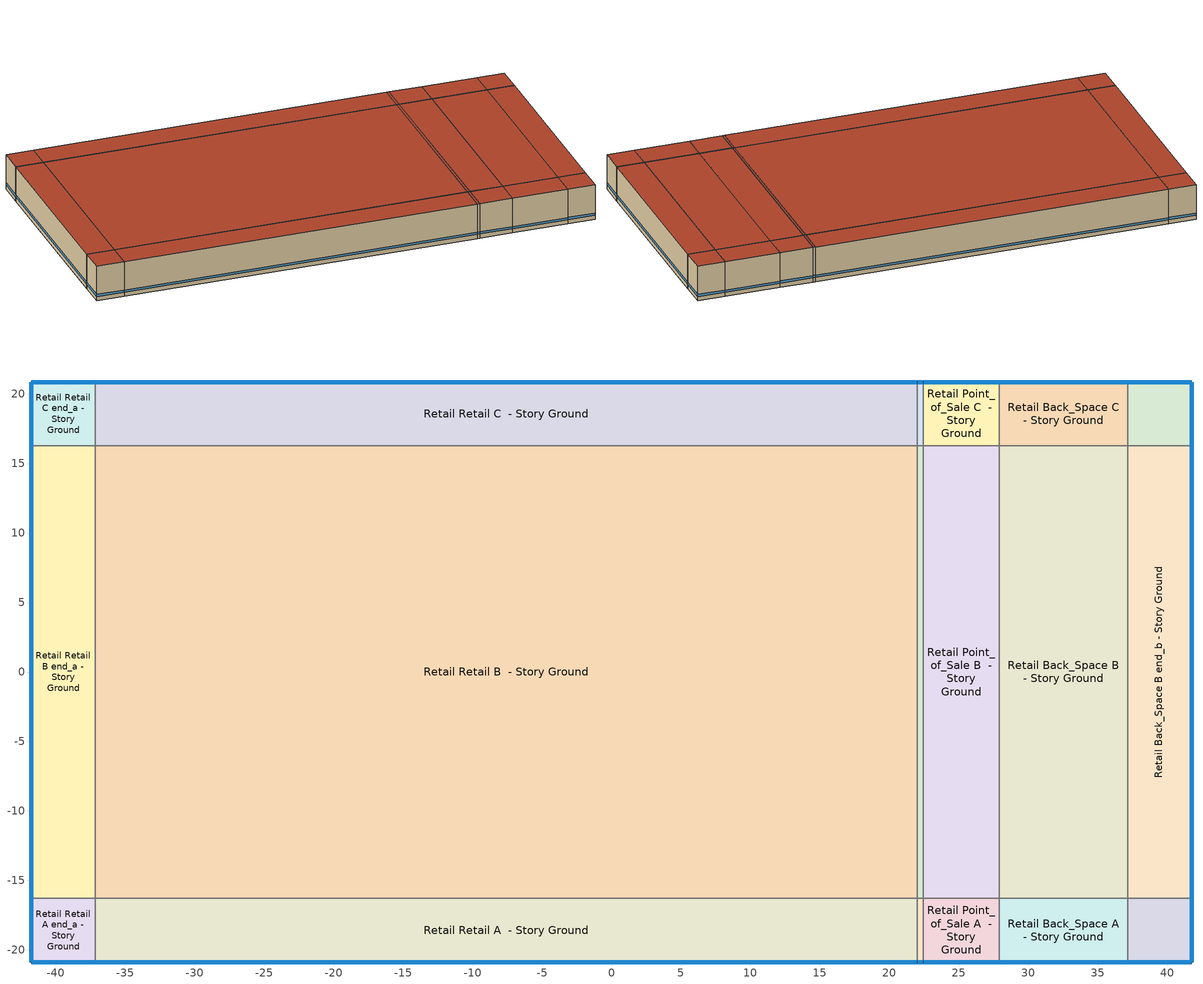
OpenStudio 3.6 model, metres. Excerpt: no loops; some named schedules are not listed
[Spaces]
Retail Retail A end_a - Story Ground
 floor ground (Foundation F 126 Perim 914 Area 209): -41.74,-20.87 -41.74,-16.3 -37.16,-16.3 -37.16,-20.87 z0
 wall outside: -41.74,-16.3 -41.74,-20.87 -37.16,-20.87 z0:6.1
 wall to Retail Retail B end_a - Story Ground: -37.16,-16.3 -41.74,-16.3 z0:6.1
 wall to Retail Retail A  - Story Ground: -37.16,-20.87 -37.16,-16.3 z0:6.1
 window (Window U-0.91 SHGC 0.68): -41.74,-16.32 -41.74,-20.84 / -41.71,-20.87 -37.19,-20.87 z0.76:1.13
 roof outside: -37.16,-20.87 -37.16,-16.3 -41.74,-16.3 -41.74,-20.87 z6.1
Retail Retail B end_a - Story Ground
 floor ground (Foundation F 126 Perim 3259 Area 14901): -41.74,-16.3 -41.74,16.3 -37.16,16.3 -37.16,-16.3 z0
 wall outside: -41.74,16.3 -41.74,-16.3 z0:6.1
 wall to Retail Retail C end_a - Story Ground: -37.16,16.3 -41.74,16.3 z0:6.1
 wall to Retail Retail B  - Story Ground: -37.16,-16.3 -37.16,16.3 z0:6.1
 window (Window U-0.91 SHGC 0.68): -41.74,16.27 -41.74,-16.27 z0.76:1.13
 roof outside: -37.16,-16.3 -37.16,16.3 -41.74,16.3 -41.74,-16.3 z6.1
Retail Retail C end_a - Story Ground
 floor ground (Foundation F 126 Perim 914 Area 209): -41.74,16.3 -41.74,20.87 -37.16,20.87 -37.16,16.3 z0
 wall outside: -37.16,20.87 -41.74,20.87 -41.74,16.3 z0:6.1
 wall to Retail Retail C  - Story Ground: -37.16,16.3 -37.16,20.87 z0:6.1
 window (Window U-0.91 SHGC 0.68): -41.74,20.84 -41.74,16.32 / -37.19,20.87 -41.71,20.87 z0.76:1.13
 roof outside: -37.16,16.3 -37.16,20.87 -41.74,20.87 -41.74,16.3 z6.1
Retail Retail A  - Story Ground
 floor ground (Foundation F 126 Perim 5916 Area 27048): -37.16,-20.87 -37.16,-16.3 22,-16.3 22,-20.87 z0
 wall outside: -37.16,-20.87 22,-20.87 z0:6.1
 wall to Retail Retail B  - Story Ground: 22,-16.3 -37.16,-16.3 z0:6.1
 wall to Retail Entry A  - Story Ground: 22,-20.87 22,-16.3 z0:6.1
 window (Window U-0.91 SHGC 0.68): -37.14,-20.87 21.97,-20.87 z0.76:1.13
 roof outside: 22,-20.87 22,-16.3 -37.16,-16.3 -37.16,-20.87 z6.1
Retail Retail B  - Story Ground
 floor ground (Foundation F 126 Perim 0 Area 192816): -37.16,-16.3 -37.16,16.3 22,16.3 22,-16.3 z0
 wall to Retail Retail C  - Story Ground: 22,16.3 -37.16,16.3 z0:6.1
 wall to Retail Entry B  - Story Ground: 22,-16.3 22,16.3 z0:6.1
 roof outside: 22,-16.3 22,16.3 -37.16,16.3 -37.16,-16.3 z6.1
Retail Retail C  - Story Ground
 floor ground (Foundation F 126 Perim 5916 Area 27048): -37.16,16.3 -37.16,20.87 22,20.87 22,16.3 z0
 wall outside: 22,20.87 -37.16,20.87 z0:6.1
 wall to Retail Entry C  - Story Ground: 22,16.3 22,20.87 z0:6.1
 window (Window U-0.91 SHGC 0.68): 21.97,20.87 -37.14,20.87 z0.76:1.13
 roof outside: 22,16.3 22,20.87 -37.16,20.87 -37.16,16.3 z6.1
Retail Entry A  - Story Ground
 floor ground (Foundation F 126 Perim 043 Area 198): 22,-20.87 22,-16.3 22.43,-16.3 22.43,-20.87 z0
 wall outside: 22,-20.87 22.43,-20.87 z0:6.1
 wall to Retail Entry B  - Story Ground: 22.43,-16.3 22,-16.3 z0:6.1
 wall to Retail Point_of_Sale A  - Story Ground: 22.43,-20.87 22.43,-16.3 z0:6.1
 window (Window U-0.91 SHGC 0.68): 22.02,-20.87 22.4,-20.87 z0.76:1.18
 roof outside: 22.43,-20.87 22.43,-16.3 22,-16.3 22,-20.87 z6.1
Retail Entry B  - Story Ground
 floor ground (Foundation F 126 Perim 0 Area 1415): 22,-16.3 22,16.3 22.43,16.3 22.43,-16.3 z0
 wall to Retail Entry C  - Story Ground: 22.43,16.3 22,16.3 z0:6.1
 wall to Retail Point_of_Sale B  - Story Ground: 22.43,-16.3 22.43,16.3 z0:6.1
 roof outside: 22.43,-16.3 22.43,16.3 22,16.3 22,-16.3 z6.1
Retail Entry C  - Story Ground
 floor ground (Foundation F 126 Perim 043 Area 198): 22,16.3 22,20.87 22.43,20.87 22.43,16.3 z0
 wall outside: 22.43,20.87 22,20.87 z0:6.1
 wall to Retail Point_of_Sale C  - Story Ground: 22.43,16.3 22.43,20.87 z0:6.1
 window (Window U-0.91 SHGC 0.68): 22.4,20.87 22.02,20.87 z0.76:1.18
 roof outside: 22.43,16.3 22.43,20.87 22,20.87 22,16.3 z6.1
Retail Point_of_Sale A  - Story Ground
 floor ground (Foundation F 126 Perim 548 Area 2507): 22.43,-20.87 22.43,-16.3 27.91,-16.3 27.91,-20.87 z0
 wall outside: 22.43,-20.87 27.91,-20.87 z0:6.1
 wall to Retail Point_of_Sale B  - Story Ground: 27.91,-16.3 22.43,-16.3 z0:6.1
 wall to Retail Back_Space A  - Story Ground: 27.91,-20.87 27.91,-16.3 z0:6.1
 window (Window U-0.91 SHGC 0.68): 22.45,-20.87 27.89,-20.87 z0.76:1.13
 roof outside: 27.91,-20.87 27.91,-16.3 22.43,-16.3 22.43,-20.87 z6.1
Retail Point_of_Sale B  - Story Ground
 floor ground (Foundation F 126 Perim 0 Area 17874): 22.43,-16.3 22.43,16.3 27.91,16.3 27.91,-16.3 z0
 wall to Retail Point_of_Sale C  - Story Ground: 27.91,16.3 22.43,16.3 z0:6.1
 wall to Retail Back_Space B  - Story Ground: 27.91,-16.3 27.91,16.3 z0:6.1
 roof outside: 27.91,-16.3 27.91,16.3 22.43,16.3 22.43,-16.3 z6.1
Retail Point_of_Sale C  - Story Ground
 floor ground (Foundation F 126 Perim 548 Area 2507): 22.43,16.3 22.43,20.87 27.91,20.87 27.91,16.3 z0
 wall outside: 27.91,20.87 22.43,20.87 z0:6.1
 wall to Retail Back_Space C  - Story Ground: 27.91,16.3 27.91,20.87 z0:6.1
 window (Window U-0.91 SHGC 0.68): 27.89,20.87 22.45,20.87 z0.76:1.13
 roof outside: 27.91,16.3 27.91,20.87 22.43,20.87 22.43,16.3 z6.1
Retail Back_Space A  - Story Ground
 floor ground (Foundation F 126 Perim 925 Area 423): 27.91,-20.87 27.91,-16.3 37.16,-16.3 37.16,-20.87 z0
 wall outside: 27.91,-20.87 37.16,-20.87 z0:6.1
 wall to Retail Back_Space B  - Story Ground: 37.16,-16.3 27.91,-16.3 z0:6.1
 wall to Retail Back_Space A end_b - Story Ground: 37.16,-20.87 37.16,-16.3 z0:6.1
 window (Window U-0.91 SHGC 0.68): 27.94,-20.87 37.14,-20.87 z0.76:1.13
 roof outside: 37.16,-20.87 37.16,-16.3 27.91,-16.3 27.91,-20.87 z6.1
Retail Back_Space B  - Story Ground
 floor ground (Foundation F 126 Perim 0 Area 30152): 27.91,-16.3 27.91,16.3 37.16,16.3 37.16,-16.3 z0
 wall to Retail Back_Space C  - Story Ground: 37.16,16.3 27.91,16.3 z0:6.1
 wall to Retail Back_Space B end_b - Story Ground: 37.16,-16.3 37.16,16.3 z0:6.1
 roof outside: 37.16,-16.3 37.16,16.3 27.91,16.3 27.91,-16.3 z6.1
Retail Back_Space C  - Story Ground
 floor ground (Foundation F 126 Perim 925 Area 423): 27.91,16.3 27.91,20.87 37.16,20.87 37.16,16.3 z0
 wall outside: 37.16,20.87 27.91,20.87 z0:6.1
 wall to Retail Back_Space C end_b - Story Ground: 37.16,16.3 37.16,20.87 z0:6.1
 window (Window U-0.91 SHGC 0.68): 37.14,20.87 27.94,20.87 z0.76:1.13
 roof outside: 37.16,16.3 37.16,20.87 27.91,20.87 27.91,16.3 z6.1
Retail Back_Space A end_b - Story Ground
 floor ground (Foundation F 126 Perim 914 Area 209): 37.16,-20.87 37.16,-16.3 41.74,-16.3 41.74,-20.87 z0
 wall outside: 37.16,-20.87 41.74,-20.87 41.74,-16.3 z0:6.1
 wall to Retail Back_Space B end_b - Story Ground: 41.74,-16.3 37.16,-16.3 z0:6.1
 window (Window U-0.91 SHGC 0.68): 37.19,-20.87 41.71,-20.87 / 41.74,-20.84 41.74,-16.32 z0.76:1.13
 roof outside: 41.74,-20.87 41.74,-16.3 37.16,-16.3 37.16,-20.87 z6.1
Retail Back_Space B end_b - Story Ground
 floor ground (Foundation F 126 Perim 3259 Area 14901): 37.16,-16.3 37.16,16.3 41.74,16.3 41.74,-16.3 z0
 wall outside: 41.74,-16.3 41.74,16.3 z0:6.1
 wall to Retail Back_Space C end_b - Story Ground: 41.74,16.3 37.16,16.3 z0:6.1
 window (Window U-0.91 SHGC 0.68): 41.74,-16.27 41.74,16.27 z0.76:1.13
 roof outside: 41.74,-16.3 41.74,16.3 37.16,16.3 37.16,-16.3 z6.1
Retail Back_Space C end_b - Story Ground
 floor ground (Foundation F 126 Perim 914 Area 209): 37.16,16.3 37.16,20.87 41.74,20.87 41.74,16.3 z0
 wall outside: 41.74,16.3 41.74,20.87 37.16,20.87 z0:6.1
 window (Window U-0.91 SHGC 0.68): 41.71,20.87 37.19,20.87 / 41.74,16.32 41.74,20.84 z0.76:1.13
 roof outside: 41.74,16.3 41.74,20.87 37.16,20.87 37.16,16.3 z6.1
[Site]
Duluth: Latitude {deg}=46.83; Longitude {deg}=-92.18; Time Zone {hr}=-6; Elevation {m}=432; Terrain=City
[Site:WaterMainsTemperature]
Calculation Method=Correlation; Annual Average Outdoor Air Temperature {C}=20.145; Maximum Difference In Monthly Average Outdoor Air Temperatures {deltaC}=19.61
[SizingPeriod:DesignDay] Daily Dry-Bulb Temperature Range {deltaC}=9.4; Barometric Pressure {Pa}=100523; Wind Speed {m/s}=3.3; Wind Direction {deg}=350; Rain Indicator=No; Snow Indicator=No; Day of Month=21; Month=7; Day Type=SummerDesignDay; Daylight Saving Time Indicator=No; Dry-Bulb Temperature Range Modifier Type=DefaultMultipliers; Solar Model Indicator=ASHRAETau; ASHRAE Clear Sky Optical Depth for Beam Irradiance=0.437; ASHRAE Clear Sky Optical Depth for Diffuse Irradiance=2.264
Name | Maximum Dry-Bulb Temperature {C} | Humidity Condition Type | Wetbulb or DewPoint at Maximum Dry-Bulb {C}
Mobile Bates Field Ann Clg .4% Condns DB=>MWB 1 | 34.3 | Wetbulb | 25
Mobile Bates Field Ann Clg .4% Condns WB=>MDB 1 | 31.4 | Wetbulb | 26.7
Mobile Bates Field Ann Clg 1% Condns DB=>MWB 1 | 33.3 | Wetbulb | 24.7
Mobile Bates Field Ann Clg 2% Condns DP=>MDB 1 | 27.7 | Dewpoint | 24.6
[ClimateZones]
Climate Zone Institution Name 1=ASHRAE; Climate Zone Document Name 1=ANSI/ASHRAE Standard 169; Climate Zone Document Year 1=2006; Climate Zone Value 1=ASHRAE 169-2013-2A; Climate Zone Institution Name 2=CEC; Climate Zone Document Name 2=California Climate Zone Descriptions; Climate Zone Document Year 2=1995
[Building]
ComStock DOE Ref Pre-1980|RetailStandalone: North Axis {deg}=180; Default Construction Set=ComStock DOE Ref Pre-1980 - Retail - ASHRAE 169-2013-2A; Default Schedule Set=Building Default Schedule Set; Standards Building Type=Retail
[Site:GroundTemperature:FCfactorMethod]
January Ground Temperature {C}=24.2; February Ground Temperature {C}=18.9; March Ground Temperature {C}=15.7; April Ground Temperature {C}=13.6; May Ground Temperature {C}=15.5; June Ground Temperature {C}=17.1; July Ground Temperature {C}=21.2; August Ground Temperature {C}=26.9; September Ground Temperature {C}=27.6; October Ground Temperature {C}=27.9; November Ground Temperature {C}=27.4; December Ground Temperature {C}=26.2
[Construction:FfactorGroundFloor] F-Factor {W/m-K}=1.26344
Name | Area {m2} | PerimeterExposed {m}
Foundation F 126 Perim 914 Area 209 | 20.9032 | 9.144
Foundation F 126 Perim 0 Area 30152 | 301.517 | 0
Foundation F 126 Perim 3259 Area 14901 | 149.013 | 32.5925
Foundation F 126 Perim 5916 Area 27048 | 270.478 | 59.1596
Foundation F 126 Perim 043 Area 198 | 1.98452 | 0.434059
Foundation F 126 Perim 925 Area 423 | 42.2961 | 9.25112
Foundation F 126 Perim 0 Area 192816 | 1928.16 | 0
Foundation F 126 Perim 0 Area 17874 | 178.743 | 0
Foundation F 126 Perim 0 Area 1415 | 14.1471 | 0
Foundation F 126 Perim 548 Area 2507 | 25.0736 | 5.48417
[DefaultConstructionSet]
ComStock DOE Ref Pre-1980 - Retail - ASHRAE 169-2013-2A: Default Exterior Surface Constructions=Default Surface Constructions 1; Default Interior Surface Constructions=Default Surface Constructions 2; Default Ground Contact Surface Constructions=Default Surface Constructions 3; Default Exterior SubSurface Constructions=Default Sub Surface Constructions 1; Default Interior SubSurface Constructions=Default Sub Surface Constructions 2; Interior Partition Construction=Typical Interior Partition
[DefaultSurfaceConstructions]
Name | Floor Construction | Wall Construction | Roof Ceiling Construction
Default Surface Constructions 1 | Typical Insulated Exterior Mass Floor | Typical Insulated Exterior Mass Wall R-4.35 | Typical IEAD Roof R-10.0
Default Surface Constructions 2 | Typical Interior Floor | Typical Interior Wall | Typical Interior Ceiling
Default Surface Constructions 3 | Typical Insulated Carpeted 6in Slab Floor | Typical Insulated Basement Mass Wall
[Construction]
Typical Insulated Exterior Mass Floor: 4 in. Normalweight Concrete Floor, Typical Carpet Pad
Typical IEAD Roof R-10.0: Roof Membrane, Typical Insulation R-8.88, Metal Roof Surface
Typical Interior Floor: 100mm Normalweight concrete floor, CP02 CARPET PAD
Typical Interior Wall: G01 13mm gypsum board, G01 13mm gypsum board
Typical Interior Ceiling: CP02 CARPET PAD, 100mm Normalweight concrete floor
Typical Insulated Carpeted 6in Slab Floor: 6 in. Normalweight Concrete Floor, Typical Carpet Pad
Typical Insulated Basement Mass Wall: 8 in. Concrete Block Basement Wall
U 1.22 SHGC 0.54 Simple Glazing Window U-1.22 SHGC 0.54: U 1.22 SHGC 0.54 Simple Glazing U-1.22 SHGC 0.54
U 1.22 SHGC 0.54 Simple Glazing Window U-1.22 SHGC 0.54 1: U 1.22 SHGC 0.54 Simple Glazing U-1.22 SHGC 0.54 1
Typical Insulated Metal Door: F08 Metal surface, Typical Insulation R-1.96
U 0.88 SHGC 0.16 Sgl Ref-A-L Clr 6mm: REF A CLEAR LO 6MM
Typical Overhead Door: Typical Insulation R-1.96
Typical Interior Window: Clear 3mm
Typical Interior Door; Typical Interior Partition: G05 25mm wood
Typical Insulated Exterior Mass Wall R-4.35: 1IN Stucco, 8IN CONCRETE HW RefBldg, Typical Insulation R-1.96, 1/2IN Gypsum
InteriorFurnishings 1: Std Wood 6inch 1
Window U-0.91 SHGC 0.68: Simple Glazing Single - No LowE - Clear - Wood
[Material] Thermal Absorptance=0.9
Name | Roughness | Thickness {m} | Conductivity {W/m-K} | Density {kg/m3} | Specific Heat {J/kg-K} | Solar Absorptance | Visible Absorptance
4 in. Normalweight Concrete Floor | MediumRough | 0.1016 | 2.31 | 2322 | 832 | 0.7 | 0.7
Roof Membrane | VeryRough | 0.0095 | 0.16 | 1121.29 | 1460 | 0.7 | 0.7
Metal Roof Surface; F08 Metal surface | Smooth | 0.0008 | 45.28 | 7824 | 500 | 0.7 | 0.7
100mm Normalweight concrete floor | MediumRough | 0.1016 | 2.31045 | 2322 | 832.557 | 0.7 | 0.7
G01 13mm gypsum board | Smooth | 0.0127 | 0.160031 | 800.001 | 1090.73 | 0.7 | 0.5
6 in. Normalweight Concrete Floor | MediumRough | 0.1524 | 2.31 | 2322 | 832 | 0.7 | 0.7
8 in. Concrete Block Basement Wall | MediumRough | 0.2032 | 1.326 | 1842 | 912 | 0.7 | 0.7
G05 25mm wood | MediumSmooth | 0.0254 | 0.15 | 608 | 1630 | 0.5 | 0.5
1IN Stucco | Smooth | 0.0253 | 0.6918 | 1858 | 837 | 0.7 | 0.92
8IN CONCRETE HW RefBldg | Rough | 0.2032 | 1.311 | 2240 | 836.8 | 0.7 | 0.7
1/2IN Gypsum | Smooth | 0.0127 | 0.16 | 784.9 | 830 | 0.4 | 0.4
Std Wood 6inch 1 | MediumSmooth | 0.15 | 0.12 | 540 | 1210 | 0.7 | 0.7
[Material:NoMass] Roughness=Smooth; Thermal Absorptance=0.9; Solar Absorptance=0.7
Name | Thermal Resistance {m2-K/W} | Visible Absorptance
Typical Carpet Pad; CP02 CARPET PAD | 0.21648 | 0.8
Typical Insulation R-8.88 | 1.56434 | 0.7
Typical Insulation R-1.96 | 0.34506 | 0.7
[DefaultSubSurfaceConstructions]
Name | Fixed Window Construction | Operable Window Construction | Door Construction | Glass Door Construction | Overhead Door Construction | Tubular Daylight Dome Construction | Tubular Daylight Diffuser Construction
Default Sub Surface Constructions 1 | U 1.22 SHGC 0.54 Simple Glazing Window U-1.22 SHGC 0.54 | U 1.22 SHGC 0.54 Simple Glazing Window U-1.22 SHGC 0.54 1 | Typical Insulated Metal Door | U 0.88 SHGC 0.16 Sgl Ref-A-L Clr 6mm | Typical Overhead Door | Typical Interior Window | Typical Interior Window
Default Sub Surface Constructions 2 | Typical Interior Window | Typical Interior Window | Typical Interior Door
[WindowMaterial:SimpleGlazingSystem]
Name | U-Factor {W/m2-K} | Solar Heat Gain Coefficient | Visible Transmittance
U 1.22 SHGC 0.54 Simple Glazing U-1.22 SHGC 0.54; U 1.22 SHGC 0.54 Simple Glazing U-1.22 SHGC 0.54 1 | 6.92748 | 0.54 | 0.38
Simple Glazing Single - No LowE - Clear - Wood | 5.16722 | 0.683 | 0.723
[WindowMaterial:Glazing] Optical Data Type=SpectralAverage; Infrared Transmittance at Normal Incidence=0; Front Side Infrared Hemispherical Emissivity=0.84; Conductivity {W/m-K}=0.9; Dirt Correction Factor for Solar and Visible Transmittance=1; Solar Diffusing=No
Name | Thickness {m} | Solar Transmittance at Normal Incidence | Front Side Solar Reflectance at Normal Incidence | Back Side Solar Reflectance at Normal Incidence | Visible Transmittance at Normal Incidence | Front Side Visible Reflectance at Normal Incidence | Back Side Visible Reflectance at Normal Incidence | Back Side Infrared Hemispherical Emissivity
REF A CLEAR LO 6MM | 0.006 | 0.066 | 0.341 | 0.493 | 0.08 | 0.41 | 0.37 | 0.4
Clear 3mm | 0.003 | 0.837 | 0.075 | 0.075 | 0.898 | 0.081 | 0.081 | 0.84
[SpaceType] Standards Building Type=Retail
Name | Default Schedule Set | Design Specification Outdoor Air Object | Standards Space Type
Retail Entry - ComStock DOE Ref Pre-1980 | Retail Entry Schedule Set | Retail Entry Ventilation | Entry
Retail Point_of_Sale - ComStock DOE Ref Pre-1980 | Retail Point_of_Sale Schedule Set | Retail Point_of_Sale Ventilation | Point_of_Sale
Retail Back_Space - ComStock DOE Ref Pre-1980 | Retail Back_Space Schedule Set | Retail Back_Space Ventilation | Back_Space
Retail Retail - ComStock DOE Ref Pre-1980 | Retail Retail Schedule Set | Retail Retail Ventilation | Retail
[BuildingStory]
Story Ground: Nominal Z Coordinate {m}=0; Nominal Floor to Floor Height {m}=6.096
[Space] Building Story=Story Ground
Name | Space Type | Thermal Zone
Retail Retail A end_a - Story Ground | Retail Retail - ComStock DOE Ref Pre-1980 | Zone Retail Retail A end_a - Story Ground
Retail Retail B end_a - Story Ground | Retail Retail - ComStock DOE Ref Pre-1980 | Zone Retail Retail B end_a - Story Ground
Retail Retail C end_a - Story Ground | Retail Retail - ComStock DOE Ref Pre-1980 | Zone Retail Retail C end_a - Story Ground
Retail Retail A  - Story Ground | Retail Retail - ComStock DOE Ref Pre-1980 | Zone Retail Retail A  - Story Ground
Retail Retail B  - Story Ground | Retail Retail - ComStock DOE Ref Pre-1980 | Zone Retail Retail B  - Story Ground
Retail Retail C  - Story Ground | Retail Retail - ComStock DOE Ref Pre-1980 | Zone Retail Retail C  - Story Ground
Retail Entry A  - Story Ground | Retail Entry - ComStock DOE Ref Pre-1980 | Zone Retail Entry A  - Story Ground
Retail Entry B  - Story Ground | Retail Entry - ComStock DOE Ref Pre-1980 | Zone Retail Entry B  - Story Ground
Retail Entry C  - Story Ground | Retail Entry - ComStock DOE Ref Pre-1980 | Zone Retail Entry C  - Story Ground
Retail Point_of_Sale A  - Story Ground | Retail Point_of_Sale - ComStock DOE Ref Pre-1980 | Zone Retail Point_of_Sale A  - Story Ground
Retail Point_of_Sale B  - Story Ground | Retail Point_of_Sale - ComStock DOE Ref Pre-1980 | Zone Retail Point_of_Sale B  - Story Ground
Retail Point_of_Sale C  - Story Ground | Retail Point_of_Sale - ComStock DOE Ref Pre-1980 | Zone Retail Point_of_Sale C  - Story Ground
Retail Back_Space A  - Story Ground | Retail Back_Space - ComStock DOE Ref Pre-1980 | Zone Retail Back_Space A  - Story Ground
Retail Back_Space B  - Story Ground | Retail Back_Space - ComStock DOE Ref Pre-1980 | Zone Retail Back_Space B  - Story Ground
Retail Back_Space C  - Story Ground | Retail Back_Space - ComStock DOE Ref Pre-1980 | Zone Retail Back_Space C  - Story Ground
Retail Back_Space A end_b - Story Ground | Retail Back_Space - ComStock DOE Ref Pre-1980 | Zone Retail Back_Space A end_b - Story Ground
Retail Back_Space B end_b - Story Ground | Retail Back_Space - ComStock DOE Ref Pre-1980 | Zone Retail Back_Space B end_b - Story Ground
Retail Back_Space C end_b - Story Ground | Retail Back_Space - ComStock DOE Ref Pre-1980 | Zone Retail Back_Space C end_b - Story Ground
[ThermalZone] Multiplier=1; Use Ideal Air Loads=No
Name | Thermostat
Zone Retail Retail A end_a - Story Ground | Retail Retail - ComStock DOE Ref Pre-1980 Thermostat 1
Zone Retail Retail B end_a - Story Ground | Retail Retail - ComStock DOE Ref Pre-1980 Thermostat 3
Zone Retail Retail C end_a - Story Ground | Retail Retail - ComStock DOE Ref Pre-1980 Thermostat 5
Zone Retail Retail A  - Story Ground | Retail Retail - ComStock DOE Ref Pre-1980 Thermostat
Zone Retail Retail B  - Story Ground | Retail Retail - ComStock DOE Ref Pre-1980 Thermostat 2
Zone Retail Retail C  - Story Ground | Retail Retail - ComStock DOE Ref Pre-1980 Thermostat 4
Zone Retail Entry A  - Story Ground | Retail Entry - ComStock DOE Ref Pre-1980 Thermostat
Zone Retail Entry B  - Story Ground | Retail Entry - ComStock DOE Ref Pre-1980 Thermostat 1
Zone Retail Entry C  - Story Ground | Retail Entry - ComStock DOE Ref Pre-1980 Thermostat 2
Zone Retail Point_of_Sale A  - Story Ground | Retail Point_of_Sale - ComStock DOE Ref Pre-1980 Thermostat
Zone Retail Point_of_Sale B  - Story Ground | Retail Point_of_Sale - ComStock DOE Ref Pre-1980 Thermostat 1
Zone Retail Point_of_Sale C  - Story Ground | Retail Point_of_Sale - ComStock DOE Ref Pre-1980 Thermostat 2
Zone Retail Back_Space A  - Story Ground | Retail Back_Space - ComStock DOE Ref Pre-1980 Thermostat
Zone Retail Back_Space B  - Story Ground | Retail Back_Space - ComStock DOE Ref Pre-1980 Thermostat 2
Zone Retail Back_Space C  - Story Ground | Retail Back_Space - ComStock DOE Ref Pre-1980 Thermostat 4
Zone Retail Back_Space A end_b - Story Ground | Retail Back_Space - ComStock DOE Ref Pre-1980 Thermostat 1
Zone Retail Back_Space B end_b - Story Ground | Retail Back_Space - ComStock DOE Ref Pre-1980 Thermostat 3
Zone Retail Back_Space C end_b - Story Ground | Retail Back_Space - ComStock DOE Ref Pre-1980 Thermostat 5
[People:Definition] Number of People Calculation Method=People/Area; Fraction Radiant=0.3
Name | People per Space Floor Area {person/m2}
Retail Back_Space People Definition | 0.0358438
Retail Entry People Definition; Retail Point_of_Sale People Definition; Retail Retail People Definition | 0.161459
[People] Work Efficiency Schedule=Work Efficiency Schedule; Clothing Insulation Schedule=Clothing Schedule; Air Velocity Schedule=Air Velocity Schedule; Multiplier=1
Name | People Definition | Space or SpaceType
Retail Back_Space People | Retail Back_Space People Definition | Retail Back_Space - ComStock DOE Ref Pre-1980
Retail Entry People | Retail Entry People Definition | Retail Entry - ComStock DOE Ref Pre-1980
Retail Point_of_Sale People | Retail Point_of_Sale People Definition | Retail Point_of_Sale - ComStock DOE Ref Pre-1980
Retail Retail People | Retail Retail People Definition | Retail Retail - ComStock DOE Ref Pre-1980
[Lights:Definition] Design Level Calculation Method=Watts/Area; Fraction Visible=0.2; Return Air Fraction=0
Name | Watts per Space Floor Area {W/m2} | Fraction Radiant
Retail Retail - ComStock DOE Ref Pre-1980 General Lights Definition; Retail Point_of_Sale - ComStock DOE Ref Pre-1980 General Lights Definition | 5.18646 | 0.365
Retail Retail - ComStock DOE Ref Pre-1980 Task Lights Definition; Retail Point_of_Sale - ComStock DOE Ref Pre-1980 Task Lights Definition | 0.644434 | 0.165
Retail Back_Space - ComStock DOE Ref Pre-1980 General Lights Definition | 1.86638 | 0.365
Retail Entry - ComStock DOE Ref Pre-1980 General Lights Definition | 1.74481 | 0.365
Retail Entry - ComStock DOE Ref Pre-1980 Task Lights Definition | 0.190877 | 0.165
Retail Entry - ComStock DOE Ref Pre-1980 Wall Wash Lights Definition | 0.533708 | 0.165
[ElectricEquipment:Definition] Design Level Calculation Method=Watts/Area; Fraction Latent=0; Fraction Radiant=0.5; Fraction Lost=0
Name | Watts per Space Floor Area {W/m2}
Retail Back_Space Elec Equip Definition | 5.92185
Retail Entry Elec Equip Definition; Retail Retail Elec Equip Definition | 2.36874
Retail Point_of_Sale Elec Equip Definition | 15.7916
[ElectricEquipment] Schedule=Mercantile_Retail BLDG_EQUIP_EndUseData BPR Adjusted
Name | Electric Equipment Definition | Space or SpaceType
Retail Back_Space Elec Equip | Retail Back_Space Elec Equip Definition | Retail Back_Space - ComStock DOE Ref Pre-1980
Retail Entry Elec Equip | Retail Entry Elec Equip Definition | Retail Entry - ComStock DOE Ref Pre-1980
Retail Point_of_Sale Elec Equip | Retail Point_of_Sale Elec Equip Definition | Retail Point_of_Sale - ComStock DOE Ref Pre-1980
Retail Retail Elec Equip | Retail Retail Elec Equip Definition | Retail Retail - ComStock DOE Ref Pre-1980
[DesignSpecification:OutdoorAir] Outdoor Air Method=Sum
Name | Outdoor Air Flow per Floor Area {m3/s-m2}
Retail Back_Space Ventilation | 0.000762
Retail Entry Ventilation; Retail Point_of_Sale Ventilation; Retail Retail Ventilation | 0.001524
[DefaultScheduleSet]
Name | Number of People Schedule | People Activity Level Schedule | Lighting Schedule | Electric Equipment Schedule | Infiltration Schedule | Hours of Operation Schedule
Retail Back_Space Schedule Set; Retail Entry Schedule Set; Retail Point_of_Sale Schedule Set; Retail Retail Schedule Set | Retail Bldg Occ | Retail Activity | Mercantile_Retail BLDG_LIGHT_EndUseData | Mercantile_Retail BLDG_EQUIP_EndUseData | Retail Infil Half On
Building Default Schedule Set |  |  |  |  |  | Building Hours of Operation NonResidential
[Exterior:Lights:Definition]
Name | Design Level {W}
Parking Areas and Drives Def (W/ft^2) | 0.0497494
Building Facades Def (W/ft^2) | 0.25
Main Entries Def (W/ft) | 30
Other Doors Def (W/ft) | 25
[Exterior:Lights] Schedule=Always On Discrete; Control Option=AstronomicalClock
Name | Exterior Lights Definition | Multiplier
Parking Areas and Drives | Parking Areas and Drives Def (W/ft^2) | 53158.9
Building Facades | Building Facades Def (W/ft^2) | 16431.7
Main Entries | Main Entries Def (W/ft) | 30
Other Doors | Other Doors Def (W/ft) | 43.95
[ThermostatSetpoint:DualSetpoint] Heating Setpoint Temperature Schedule=Retail HtgSetp
Name | Cooling Setpoint Temperature Schedule
Retail Back_Space - ComStock DOE Ref Pre-1980 Thermostat; Retail Back_Space - ComStock DOE Ref Pre-1980 Thermostat 1; Retail Back_Space - ComStock DOE Ref Pre-1980 Thermostat 2; Retail Back_Space - ComStock DOE Ref Pre-1980 Thermostat 3; Retail Back_Space - ComStock DOE Ref Pre-1980 Thermostat 4; Retail Back_Space - ComStock DOE Ref Pre-1980 Thermostat 5; Retail Point_of_Sale - ComStock DOE Ref Pre-1980 Thermostat; Retail Point_of_Sale - ComStock DOE Ref Pre-1980 Thermostat 1; Retail Point_of_Sale - ComStock DOE Ref Pre-1980 Thermostat 2; Retail Retail - ComStock DOE Ref Pre-1980 Thermostat; Retail Retail - ComStock DOE Ref Pre-1980 Thermostat 1; Retail Retail - ComStock DOE Ref Pre-1980 Thermostat 2; Retail Retail - ComStock DOE Ref Pre-1980 Thermostat 3; Retail Retail - ComStock DOE Ref Pre-1980 Thermostat 4; Retail Retail - ComStock DOE Ref Pre-1980 Thermostat 5 | Retail ClgSetp
Retail Entry - ComStock DOE Ref Pre-1980 Thermostat; Retail Entry - ComStock DOE Ref Pre-1980 Thermostat 1; Retail Entry - ComStock DOE Ref Pre-1980 Thermostat 2 | Retail FRONT ENTRY COOLING
[InternalMass:Definition]
Internal Mass Definition 2: Construction=InteriorFurnishings 1; Design Level Calculation Method=SurfaceArea/Area; Surface Area per Space Floor Area=2
[InternalMass] Internal Mass Definition=Internal Mass Definition 2; Multiplier=1
Name | Space or SpaceType
Retail Back_Space A end_b - Story Ground Mass | Retail Back_Space A end_b - Story Ground
Retail Back_Space B  - Story Ground Mass | Retail Back_Space B  - Story Ground
Retail Retail A end_a - Story Ground Mass | Retail Retail A end_a - Story Ground
Retail Back_Space B end_b - Story Ground Mass | Retail Back_Space B end_b - Story Ground
Retail Retail B end_a - Story Ground Mass | Retail Retail B end_a - Story Ground
Retail Retail C  - Story Ground Mass | Retail Retail C  - Story Ground
Retail Back_Space C end_b - Story Ground Mass | Retail Back_Space C end_b - Story Ground
Retail Back_Space A  - Story Ground Mass | Retail Back_Space A  - Story Ground
Retail Retail C end_a - Story Ground Mass | Retail Retail C end_a - Story Ground
Retail Back_Space C  - Story Ground Mass | Retail Back_Space C  - Story Ground
Retail Retail A  - Story Ground Mass | Retail Retail A  - Story Ground
Retail Retail B  - Story Ground Mass | Retail Retail B  - Story Ground
Retail Point_of_Sale B  - Story Ground Mass | Retail Point_of_Sale B  - Story Ground
Retail Point_of_Sale A  - Story Ground Mass | Retail Point_of_Sale A  - Story Ground
Retail Point_of_Sale C  - Story Ground Mass | Retail Point_of_Sale C  - Story Ground
[Lights] Schedule=Mercantile_Retail BLDG_LIGHT_EndUseData BPR Adjusted; Fraction Replaceable=1
Name | Lights Definition | Space or SpaceType
Retail Retail - ComStock DOE Ref Pre-1980 General Lighting | Retail Retail - ComStock DOE Ref Pre-1980 General Lights Definition | Retail Retail - ComStock DOE Ref Pre-1980
Retail Retail - ComStock DOE Ref Pre-1980 Task Lighting | Retail Retail - ComStock DOE Ref Pre-1980 Task Lights Definition | Retail Retail - ComStock DOE Ref Pre-1980
Retail Back_Space - ComStock DOE Ref Pre-1980 General Lighting | Retail Back_Space - ComStock DOE Ref Pre-1980 General Lights Definition | Retail Back_Space - ComStock DOE Ref Pre-1980
Retail Point_of_Sale - ComStock DOE Ref Pre-1980 General Lighting | Retail Point_of_Sale - ComStock DOE Ref Pre-1980 General Lights Definition | Retail Point_of_Sale - ComStock DOE Ref Pre-1980
Retail Point_of_Sale - ComStock DOE Ref Pre-1980 Task Lighting | Retail Point_of_Sale - ComStock DOE Ref Pre-1980 Task Lights Definition | Retail Point_of_Sale - ComStock DOE Ref Pre-1980
Retail Entry - ComStock DOE Ref Pre-1980 General Lighting | Retail Entry - ComStock DOE Ref Pre-1980 General Lights Definition | Retail Entry - ComStock DOE Ref Pre-1980
Retail Entry - ComStock DOE Ref Pre-1980 Task Lighting | Retail Entry - ComStock DOE Ref Pre-1980 Task Lights Definition | Retail Entry - ComStock DOE Ref Pre-1980
Retail Entry - ComStock DOE Ref Pre-1980 Wall Wash Lighting | Retail Entry - ComStock DOE Ref Pre-1980 Wall Wash Lights Definition | Retail Entry - ComStock DOE Ref Pre-1980
[SpaceInfiltration:DesignFlowRate] Design Flow Rate Calculation Method=Flow/ExteriorArea; Flow per Exterior Surface Area {m3/s-m2}=0.000206641; Velocity Term Coefficient=0
Name | Space or SpaceType | Schedule | Constant Term Coefficient | Temperature Term Coefficient | Velocity Squared Term Coefficient
Retail Back_Space A end_b - Story Ground HVAC On Infiltration | Retail Back_Space A end_b - Story Ground | Infiltration HVAC On Schedule | -0.0048 | -0.0014 | 0.0307
Retail Back_Space A end_b - Story Ground HVAC Off Infiltration | Retail Back_Space A end_b - Story Ground | Infiltration HVAC Off Schedule | 0 | 0.0097 | 0.0524
Retail Back_Space B  - Story Ground HVAC On Infiltration | Retail Back_Space B  - Story Ground | Infiltration HVAC On Schedule | -0.0048 | -0.0014 | 0.0307
Retail Back_Space B  - Story Ground HVAC Off Infiltration | Retail Back_Space B  - Story Ground | Infiltration HVAC Off Schedule | 0 | 0.0097 | 0.0524
Retail Retail A end_a - Story Ground HVAC On Infiltration | Retail Retail A end_a - Story Ground | Infiltration HVAC On Schedule | -0.0048 | -0.0014 | 0.0307
Retail Retail A end_a - Story Ground HVAC Off Infiltration | Retail Retail A end_a - Story Ground | Infiltration HVAC Off Schedule | 0 | 0.0097 | 0.0524
Retail Back_Space B end_b - Story Ground HVAC On Infiltration | Retail Back_Space B end_b - Story Ground | Infiltration HVAC On Schedule | -0.0048 | -0.0014 | 0.0307
Retail Back_Space B end_b - Story Ground HVAC Off Infiltration | Retail Back_Space B end_b - Story Ground | Infiltration HVAC Off Schedule | 0 | 0.0097 | 0.0524
Retail Retail B end_a - Story Ground HVAC On Infiltration | Retail Retail B end_a - Story Ground | Infiltration HVAC On Schedule | -0.0048 | -0.0014 | 0.0307
Retail Retail B end_a - Story Ground HVAC Off Infiltration | Retail Retail B end_a - Story Ground | Infiltration HVAC Off Schedule | 0 | 0.0097 | 0.0524
Retail Retail C  - Story Ground HVAC On Infiltration | Retail Retail C  - Story Ground | Infiltration HVAC On Schedule | -0.0048 | -0.0014 | 0.0307
Retail Retail C  - Story Ground HVAC Off Infiltration | Retail Retail C  - Story Ground | Infiltration HVAC Off Schedule | 0 | 0.0097 | 0.0524
Retail Entry C  - Story Ground HVAC On Infiltration | Retail Entry C  - Story Ground | Infiltration HVAC On Schedule | -0.0048 | -0.0014 | 0.0307
Retail Entry C  - Story Ground HVAC Off Infiltration | Retail Entry C  - Story Ground | Infiltration HVAC Off Schedule | 0 | 0.0097 | 0.0524
Retail Back_Space C end_b - Story Ground HVAC On Infiltration | Retail Back_Space C end_b - Story Ground | Infiltration HVAC On Schedule | -0.0048 | -0.0014 | 0.0307
Retail Back_Space C end_b - Story Ground HVAC Off Infiltration | Retail Back_Space C end_b - Story Ground | Infiltration HVAC Off Schedule | 0 | 0.0097 | 0.0524
Retail Back_Space A  - Story Ground HVAC On Infiltration | Retail Back_Space A  - Story Ground | Infiltration HVAC On Schedule | -0.0048 | -0.0014 | 0.0307
Retail Back_Space A  - Story Ground HVAC Off Infiltration | Retail Back_Space A  - Story Ground | Infiltration HVAC Off Schedule | 0 | 0.0097 | 0.0524
Retail Retail C end_a - Story Ground HVAC On Infiltration | Retail Retail C end_a - Story Ground | Infiltration HVAC On Schedule | -0.0048 | -0.0014 | 0.0307
Retail Retail C end_a - Story Ground HVAC Off Infiltration | Retail Retail C end_a - Story Ground | Infiltration HVAC Off Schedule | 0 | 0.0097 | 0.0524
Retail Back_Space C  - Story Ground HVAC On Infiltration | Retail Back_Space C  - Story Ground | Infiltration HVAC On Schedule | -0.0048 | -0.0014 | 0.0307
Retail Back_Space C  - Story Ground HVAC Off Infiltration | Retail Back_Space C  - Story Ground | Infiltration HVAC Off Schedule | 0 | 0.0097 | 0.0524
Retail Retail A  - Story Ground HVAC On Infiltration | Retail Retail A  - Story Ground | Infiltration HVAC On Schedule | -0.0048 | -0.0014 | 0.0307
Retail Retail A  - Story Ground HVAC Off Infiltration | Retail Retail A  - Story Ground | Infiltration HVAC Off Schedule | 0 | 0.0097 | 0.0524
Retail Retail B  - Story Ground HVAC On Infiltration | Retail Retail B  - Story Ground | Infiltration HVAC On Schedule | -0.0048 | -0.0014 | 0.0307
Retail Retail B  - Story Ground HVAC Off Infiltration | Retail Retail B  - Story Ground | Infiltration HVAC Off Schedule | 0 | 0.0097 | 0.0524
Retail Entry A  - Story Ground HVAC On Infiltration | Retail Entry A  - Story Ground | Infiltration HVAC On Schedule | -0.0048 | -0.0014 | 0.0307
Retail Entry A  - Story Ground HVAC Off Infiltration | Retail Entry A  - Story Ground | Infiltration HVAC Off Schedule | 0 | 0.0097 | 0.0524
Retail Point_of_Sale B  - Story Ground HVAC On Infiltration | Retail Point_of_Sale B  - Story Ground | Infiltration HVAC On Schedule | -0.0048 | -0.0014 | 0.0307
Retail Point_of_Sale B  - Story Ground HVAC Off Infiltration | Retail Point_of_Sale B  - Story Ground | Infiltration HVAC Off Schedule | 0 | 0.0097 | 0.0524
Retail Entry B  - Story Ground HVAC On Infiltration | Retail Entry B  - Story Ground | Infiltration HVAC On Schedule | -0.0048 | -0.0014 | 0.0307
Retail Entry B  - Story Ground HVAC Off Infiltration | Retail Entry B  - Story Ground | Infiltration HVAC Off Schedule | 0 | 0.0097 | 0.0524
Retail Point_of_Sale A  - Story Ground HVAC On Infiltration | Retail Point_of_Sale A  - Story Ground | Infiltration HVAC On Schedule | -0.0048 | -0.0014 | 0.0307
Retail Point_of_Sale A  - Story Ground HVAC Off Infiltration | Retail Point_of_Sale A  - Story Ground | Infiltration HVAC Off Schedule | 0 | 0.0097 | 0.0524
Retail Point_of_Sale C  - Story Ground HVAC On Infiltration | Retail Point_of_Sale C  - Story Ground | Infiltration HVAC On Schedule | -0.0048 | -0.0014 | 0.0307
Retail Point_of_Sale C  - Story Ground HVAC Off Infiltration | Retail Point_of_Sale C  - Story Ground | Infiltration HVAC Off Schedule | 0 | 0.0097 | 0.0524
[Schedule:Ruleset]
Name | Default Day Schedule | Summer Design Day Schedule | Winter Design Day Schedule
Clothing Schedule | Clothing Schedule Default Winter Clothes
Air Velocity Schedule | Air Velocity Schedule Default
Work Efficiency Schedule | Work Efficiency Schedule Default
Retail Bldg Occ | Retail Bldg Occ Default | Retail Bldg Occ Summer Design Day | Retail Bldg Occ Winter Design Day
Retail Activity | Retail Activity Default | Retail Activity Summer Design Day | Retail Activity Winter Design Day
Mercantile_Retail BLDG_LIGHT_EndUseData | Mercantile_Retail BLDG_LIGHT_EndUseData Default | Mercantile_Retail BLDG_LIGHT_EndUseData Summer Design Day | Mercantile_Retail BLDG_LIGHT_EndUseData Winter Design Day
Mercantile_Retail BLDG_EQUIP_EndUseData | Mercantile_Retail BLDG_EQUIP_EndUseData Default | Mercantile_Retail BLDG_EQUIP_EndUseData Summer Design Day | Mercantile_Retail BLDG_EQUIP_EndUseData Winter Design Day
Retail Infil Half On | Retail Infil Half On Default | Retail Infil Half On Summer Design Day | Retail Infil Half On Winter Design Day
Retail HtgSetp | Retail HtgSetp Default | Schedule Day 5 | Schedule Day 6
Retail ClgSetp | Retail ClgSetp Default | Schedule Day 2 | Schedule Day 3
Retail FRONT ENTRY COOLING | Retail FRONT ENTRY COOLING Default | Retail FRONT ENTRY COOLING Summer Design Day | Retail FRONT ENTRY COOLING Winter Design Day
Building Hours of Operation NonResidential | Building Hours of Operation NonResidential Default | Building Hours of Operation NonResidential Summer Design Day | Building Hours of Operation NonResidential Winter Design Day
Mercantile_Retail BLDG_LIGHT_EndUseData BPR Adjusted | Mercantile_Retail BLDG_LIGHT_EndUseData Default 1 | Mercantile_Retail BLDG_LIGHT_EndUseData Summer Design Day 1 | Mercantile_Retail BLDG_LIGHT_EndUseData Winter Design Day 1
Mercantile_Retail BLDG_EQUIP_EndUseData BPR Adjusted | Mercantile_Retail BLDG_EQUIP_EndUseData Default 1 | Mercantile_Retail BLDG_EQUIP_EndUseData Summer Design Day 1 | Mercantile_Retail BLDG_EQUIP_EndUseData Winter Design Day 1
Infiltration HVAC On Schedule | Zone Retail Retail B  - Story Ground PSZ-AC Occ Sch Default 2 | Zone Retail Retail B  - Story Ground PSZ-AC Occ Sch Summer Design Day 2 | Zone Retail Retail B  - Story Ground PSZ-AC Occ Sch Winter Design Day 2
Infiltration HVAC Off Schedule | Infiltration HVAC Off Schedule Default Day Schedule
[Schedule:Day]
Retail Bldg Occ Default: Yes, 5, 0, 0, 5, 10, 0.0166667, 5, 20, 0.0333333, 5, 30, 0.05, 5, 40, 0.0666667, 5, 50, 0.0833333, 6, 0, 0.1, 6, 10, 0.116667, 6, 20, 0.133333, 6, 30, 0.15, 6, 40, 0.166667, 6, 50, 0.183333, 7, 0, 0.2, 7, 10, 0.25, 7, 20, 0.3, 7, 30, 0.35, 7, 40, 0.4, 7, 50, 0.45, 8, 0, 0.5, 8, 30, 0.5, 8, 39, 0.516667, 8, 49, 0.533333, 8, 59, 0.55, 9, 9, 0.566667, 9, 19, 0.583333, 9, 29, 0.6, 9, 39, 0.616667, 9, 49, 0.633333, 9, 59, 0.65, 10, 9, 0.666667, 10, 19, 0.683333, 10, 29, 0.7, 10, 30, 0.7, 13, 45, 0.7, 13, 54, 0.716667, 14, 4, 0.733333, 14, 14, 0.75, 14, 24, 0.766667, 14, 34, 0.783333, 14, 44, 0.8, 14, 45, 0.8, 14, 54, 0.783333, 15, 4, 0.766667, 15, 14, 0.75, 15, 24, 0.733333, 15, 34, 0.716667, 15, 44, 0.7, 15, 45, 0.7, 15, 54, 0.666667, 16, 4, 0.633333, 16, 15, 0.6, 16, 25, 0.566667, 16, 35, 0.533333, 16, 45, 0.5, 17, 15, 0.5, 17, 25, 0.487879, 17, 35, 0.475758, 17, 45, 0.463636, 17, 55, 0.451515, 18, 5, 0.439394, 18, 15, 0.427273, 18, 25, 0.415152, 18, 35, 0.40303, 18, 45, 0.390909, 18, 55, 0.378788, 19, 5, 0.366667, 19, 15, 0.354545, 19, 25, 0.342424, 19, 35, 0.330303, 19, 45, 0.318182, 19, 55, 0.306061, 20, 0, 0.3, 20, 10, 0.275, 20, 20, 0.25, 20, 30, 0.225, 20, 40, 0.2, 20, 50, 0.175, 21, 0, 0.15, 21, 10, 0.125, 21, 20, 0.1, 21, 30, 0.075, 21, 40, 0.05, 21, 50, 0.025, 22, 0, 0, 24, 0, 0
Retail Bldg Occ Winter Design Day; Retail Bldg Occ Summer Design Day; Building Hours of Operation NonResidential Winter Design Day; Building Hours of Operation NonResidential Summer Design Day; Zone Retail Retail B  - Story Ground PSZ-AC Occ Sch Summer Design Day 2; Zone Retail Retail B  - Story Ground PSZ-AC Occ Sch Winter Design Day 2: 24, 0, 1
Retail Activity Default: Yes, 24, 0, 120
Retail Activity Winter Design Day; Retail Activity Summer Design Day: 24, 0, 120
Retail HtgSetp Default: Yes, 4, 30, 16.6667, 21, 0, 21.1111, 24, 0, 16.6667
Retail ClgSetp Default: Yes, 4, 30, 27.7778, 21, 0, 22.2222, 24, 0, 27.7778
Retail FRONT ENTRY COOLING Default: Yes, 24, 0, 90
Retail FRONT ENTRY COOLING Winter Design Day; Retail FRONT ENTRY COOLING Summer Design Day: 24, 0, 90
Building Hours of Operation NonResidential Default: 7, 30, 0, 21, 0, 1, 24, 0, 0
Zone Retail Retail B  - Story Ground PSZ-AC Occ Sch Default 2: 6, 20, 0, 21, 0, 1, 24, 0, 0
Infiltration HVAC Off Schedule Default Day Schedule: 6, 20, 1, 21, 0, 0, 24, 0, 1
Schedule Day 2; Schedule Day 3: 24, 0, 22.2222
Schedule Day 5; Schedule Day 6: 24, 0, 21.1111
[Schedule:Rule]
Schedule Rule 2: Schedule Ruleset=Retail Bldg Occ; Rule Order=1; Day Schedule=Retail Bldg Occ Sat Day; Apply Saturday=Yes; Date Specification Type=DateRange; Start Month=1; Start Day=1; End Month=12; End Day=31
Schedule Rule 3: Schedule Ruleset=Retail Bldg Occ; Rule Order=0; Day Schedule=Retail Bldg Occ Sun Day; Date Specification Type=DateRange; Start Month=1; Start Day=1; End Month=12; End Day=31; Apply Sunday=Yes
Schedule Rule 10: Schedule Ruleset=Retail HtgSetp; Rule Order=1; Day Schedule=Retail HtgSetp Sat Day; Apply Saturday=Yes; Date Specification Type=DateRange; Start Month=1; Start Day=1; End Month=12; End Day=31
Schedule Rule 11: Schedule Ruleset=Retail HtgSetp; Rule Order=0; Day Schedule=Retail HtgSetp Sun Day; Date Specification Type=DateRange; Start Month=1; Start Day=1; End Month=12; End Day=31; Apply Sunday=Yes
Schedule Rule 12: Schedule Ruleset=Retail ClgSetp; Rule Order=1; Day Schedule=Retail ClgSetp Sat Day; Apply Saturday=Yes; Date Specification Type=DateRange; Start Month=1; Start Day=1; End Month=12; End Day=31
Schedule Rule 13: Schedule Ruleset=Retail ClgSetp; Rule Order=0; Day Schedule=Retail ClgSetp Sun Day; Date Specification Type=DateRange; Start Month=1; Start Day=1; End Month=12; End Day=31; Apply Sunday=Yes
Building Hours of Operation NonResidential Saturday Rule: Schedule Ruleset=Building Hours of Operation NonResidential; Rule Order=1; Day Schedule=Building Hours of Operation NonResidential Saturday; Apply Saturday=Yes; Date Specification Type=DateRange; Start Month=1; Start Day=1; End Month=12; End Day=31
Building Hours of Operation NonResidential Sunday Rule: Schedule Ruleset=Building Hours of Operation NonResidential; Rule Order=0; Day Schedule=Building Hours of Operation NonResidential Sunday; Date Specification Type=DateRange; Start Month=1; Start Day=1; End Month=12; End Day=31; Apply Sunday=Yes
autogen Retail Activity 0: Schedule Ruleset=Retail Activity; Rule Order=0; Day Schedule=autogen Retail Activity 0_day_sch; Apply Saturday=Yes; Date Specification Type=SpecificDates; Apply Sunday=Yes; Apply Monday=Yes; Apply Tuesday=Yes; Apply Wednesday=Yes; Apply Thursday=Yes; Apply Friday=Yes; Specific Month 1=1; Specific Day 1=2; Specific Month 2=1; Specific Day 2=9; Specific Month 3=1; Specific Day 3=16; Specific Month 4=1; Specific Day 4=23; Specific Month 5=1; Specific Day 5=30; Specific Month 6=2; Specific Day 6=6; Specific Month 7=2; Specific Day 7=13; Specific Month 8=2; Specific Day 8=20; Specific Month 9=2; Specific Day 9=27; Specific Month 10=3; Specific Day 10=6; Specific Month 11=3; Specific Day 11=13; Specific Month 12=3; Specific Day 12=20; Specific Month 13=3; Specific Day 13=27; Specific Month 14=4; Specific Day 14=3; Specific Month 15=4; Specific Day 15=10; Specific Month 16=4; Specific Day 16=17; Specific Month 17=4; Specific Day 17=24; Specific Month 18=5; Specific Day 18=1; Specific Month 19=5; Specific Day 19=8; Specific Month 20=5; Specific Day 20=15; Specific Month 21=5; Specific Day 21=22; Specific Month 22=5; Specific Day 22=29; Specific Month 23=6; Specific Day 23=5; Specific Month 24=6; Specific Day 24=12; Specific Month 25=6; Specific Day 25=19; Specific Month 26=6; Specific Day 26=26; Specific Month 27=7; Specific Day 27=3; Specific Month 28=7; Specific Day 28=10; Specific Month 29=7; Specific Day 29=17; Specific Month 30=7; Specific Day 30=24; Specific Month 31=7; Specific Day 31=31; Specific Month 32=8; Specific Day 32=7; Specific Month 33=8; Specific Day 33=14; Specific Month 34=8; Specific Day 34=21; Specific Month 35=8; Specific Day 35=28; Specific Month 36=9; Specific Day 36=4; Specific Month 37=9; Specific Day 37=11; Specific Month 38=9; Specific Day 38=18; Specific Month 39=9; Specific Day 39=25; Specific Month 40=10; Specific Day 40=2; Specific Month 41=10; Specific Day 41=9; Specific Month 42=10; Specific Day 42=16; Specific Month 43=10; Specific Day 43=23; Specific Month 44=10; Specific Day 44=30; Specific Month 45=11; Specific Day 45=6; Specific Month 46=11; Specific Day 46=13; Specific Month 47=11; Specific Day 47=20; Specific Month 48=11; Specific Day 48=27; Specific Month 49=12; Specific Day 49=4; Specific Month 50=12; Specific Day 50=11; Specific Month 51=12; Specific Day 51=18; Specific Month 52=12; Specific Day 52=25
autogen Retail FRONT ENTRY COOLING 0: Schedule Ruleset=Retail FRONT ENTRY COOLING; Rule Order=0; Day Schedule=autogen Retail FRONT ENTRY COOLING 0_day_sch; Apply Saturday=Yes; Date Specification Type=SpecificDates; Apply Sunday=Yes; Apply Monday=Yes; Apply Tuesday=Yes; Apply Wednesday=Yes; Apply Thursday=Yes; Apply Friday=Yes; Specific Month 1=1; Specific Day 1=2; Specific Month 2=1; Specific Day 2=9; Specific Month 3=1; Specific Day 3=16; Specific Month 4=1; Specific Day 4=23; Specific Month 5=1; Specific Day 5=30; Specific Month 6=2; Specific Day 6=6; Specific Month 7=2; Specific Day 7=13; Specific Month 8=2; Specific Day 8=20; Specific Month 9=2; Specific Day 9=27; Specific Month 10=3; Specific Day 10=6; Specific Month 11=3; Specific Day 11=13; Specific Month 12=3; Specific Day 12=20; Specific Month 13=3; Specific Day 13=27; Specific Month 14=4; Specific Day 14=3; Specific Month 15=4; Specific Day 15=10; Specific Month 16=4; Specific Day 16=17; Specific Month 17=4; Specific Day 17=24; Specific Month 18=5; Specific Day 18=1; Specific Month 19=5; Specific Day 19=8; Specific Month 20=5; Specific Day 20=15; Specific Month 21=5; Specific Day 21=22; Specific Month 22=5; Specific Day 22=29; Specific Month 23=6; Specific Day 23=5; Specific Month 24=6; Specific Day 24=12; Specific Month 25=6; Specific Day 25=19; Specific Month 26=6; Specific Day 26=26; Specific Month 27=7; Specific Day 27=3; Specific Month 28=7; Specific Day 28=10; Specific Month 29=7; Specific Day 29=17; Specific Month 30=7; Specific Day 30=24; Specific Month 31=7; Specific Day 31=31; Specific Month 32=8; Specific Day 32=7; Specific Month 33=8; Specific Day 33=14; Specific Month 34=8; Specific Day 34=21; Specific Month 35=8; Specific Day 35=28; Specific Month 36=9; Specific Day 36=4; Specific Month 37=9; Specific Day 37=11; Specific Month 38=9; Specific Day 38=18; Specific Month 39=9; Specific Day 39=25; Specific Month 40=10; Specific Day 40=2; Specific Month 41=10; Specific Day 41=9; Specific Month 42=10; Specific Day 42=16; Specific Month 43=10; Specific Day 43=23; Specific Month 44=10; Specific Day 44=30; Specific Month 45=11; Specific Day 45=6; Specific Month 46=11; Specific Day 46=13; Specific Month 47=11; Specific Day 47=20; Specific Month 48=11; Specific Day 48=27; Specific Month 49=12; Specific Day 49=4; Specific Month 50=12; Specific Day 50=11; Specific Month 51=12; Specific Day 51=18; Specific Month 52=12; Specific Day 52=25
autogen Retail FRONT ENTRY COOLING 1: Schedule Ruleset=Retail FRONT ENTRY COOLING; Rule Order=1; Day Schedule=autogen Retail FRONT ENTRY COOLING 1_day_sch; Apply Saturday=Yes; Date Specification Type=SpecificDates; Apply Sunday=Yes; Apply Monday=Yes; Apply Tuesday=Yes; Apply Wednesday=Yes; Apply Thursday=Yes; Apply Friday=Yes; Specific Month 1=1; Specific Day 1=3; Specific Month 2=1; Specific Day 2=10; Specific Month 3=1; Specific Day 3=17; Specific Month 4=1; Specific Day 4=24; Specific Month 5=1; Specific Day 5=31; Specific Month 6=2; Specific Day 6=7; Specific Month 7=2; Specific Day 7=14; Specific Month 8=2; Specific Day 8=21; Specific Month 9=2; Specific Day 9=28; Specific Month 10=3; Specific Day 10=7; Specific Month 11=3; Specific Day 11=14; Specific Month 12=3; Specific Day 12=21; Specific Month 13=3; Specific Day 13=28; Specific Month 14=4; Specific Day 14=4; Specific Month 15=4; Specific Day 15=11; Specific Month 16=4; Specific Day 16=18; Specific Month 17=4; Specific Day 17=25; Specific Month 18=5; Specific Day 18=2; Specific Month 19=5; Specific Day 19=9; Specific Month 20=5; Specific Day 20=16; Specific Month 21=5; Specific Day 21=23; Specific Month 22=5; Specific Day 22=30; Specific Month 23=6; Specific Day 23=6; Specific Month 24=6; Specific Day 24=13; Specific Month 25=6; Specific Day 25=20; Specific Month 26=6; Specific Day 26=27; Specific Month 27=7; Specific Day 27=4; Specific Month 28=7; Specific Day 28=11; Specific Month 29=7; Specific Day 29=18; Specific Month 30=7; Specific Day 30=25; Specific Month 31=8; Specific Day 31=1; Specific Month 32=8; Specific Day 32=8; Specific Month 33=8; Specific Day 33=15; Specific Month 34=8; Specific Day 34=22; Specific Month 35=8; Specific Day 35=29; Specific Month 36=9; Specific Day 36=5; Specific Month 37=9; Specific Day 37=12; Specific Month 38=9; Specific Day 38=19; Specific Month 39=9; Specific Day 39=26; Specific Month 40=10; Specific Day 40=3; Specific Month 41=10; Specific Day 41=10; Specific Month 42=10; Specific Day 42=17; Specific Month 43=10; Specific Day 43=24; Specific Month 44=10; Specific Day 44=31; Specific Month 45=11; Specific Day 45=7; Specific Month 46=11; Specific Day 46=14; Specific Month 47=11; Specific Day 47=21; Specific Month 48=11; Specific Day 48=28; Specific Month 49=12; Specific Day 49=5; Specific Month 50=12; Specific Day 50=12; Specific Month 51=12; Specific Day 51=19; Specific Month 52=12; Specific Day 52=26
Zone Retail Retail B  - Story Ground PSZ-AC Occ Sch Sunday Rule 2: Schedule Ruleset=Infiltration HVAC On Schedule; Rule Order=0; Day Schedule=Zone Retail Retail B  - Story Ground PSZ-AC Occ Sch Sunday 2; Date Specification Type=DateRange; Start Month=1; Start Day=1; End Month=12; End Day=31; Apply Sunday=Yes
Zone Retail Retail B  - Story Ground PSZ-AC Occ Sch Saturday Rule 2: Schedule Ruleset=Infiltration HVAC On Schedule; Rule Order=1; Day Schedule=Zone Retail Retail B  - Story Ground PSZ-AC Occ Sch Saturday 2; Apply Saturday=Yes; Date Specification Type=DateRange; Start Month=1; Start Day=1; End Month=12; End Day=31
Infiltration HVAC Off Schedule Schedule Day 0 Rule: Schedule Ruleset=Infiltration HVAC Off Schedule; Rule Order=1; Day Schedule=Infiltration HVAC Off Schedule Schedule Day 0 1; Apply Saturday=No; Apply Sunday=Yes; Apply Monday=No; Apply Tuesday=No; Apply Wednesday=No; Apply Thursday=No; Apply Friday=No
Infiltration HVAC Off Schedule Schedule Day 1 Rule: Schedule Ruleset=Infiltration HVAC Off Schedule; Rule Order=0; Day Schedule=Infiltration HVAC Off Schedule Schedule Day 2; Apply Saturday=Yes; Apply Sunday=No; Apply Monday=No; Apply Tuesday=No; Apply Wednesday=No; Apply Thursday=No; Apply Friday=No
[Schedule:Constant]
Always On Discrete: Value=1
